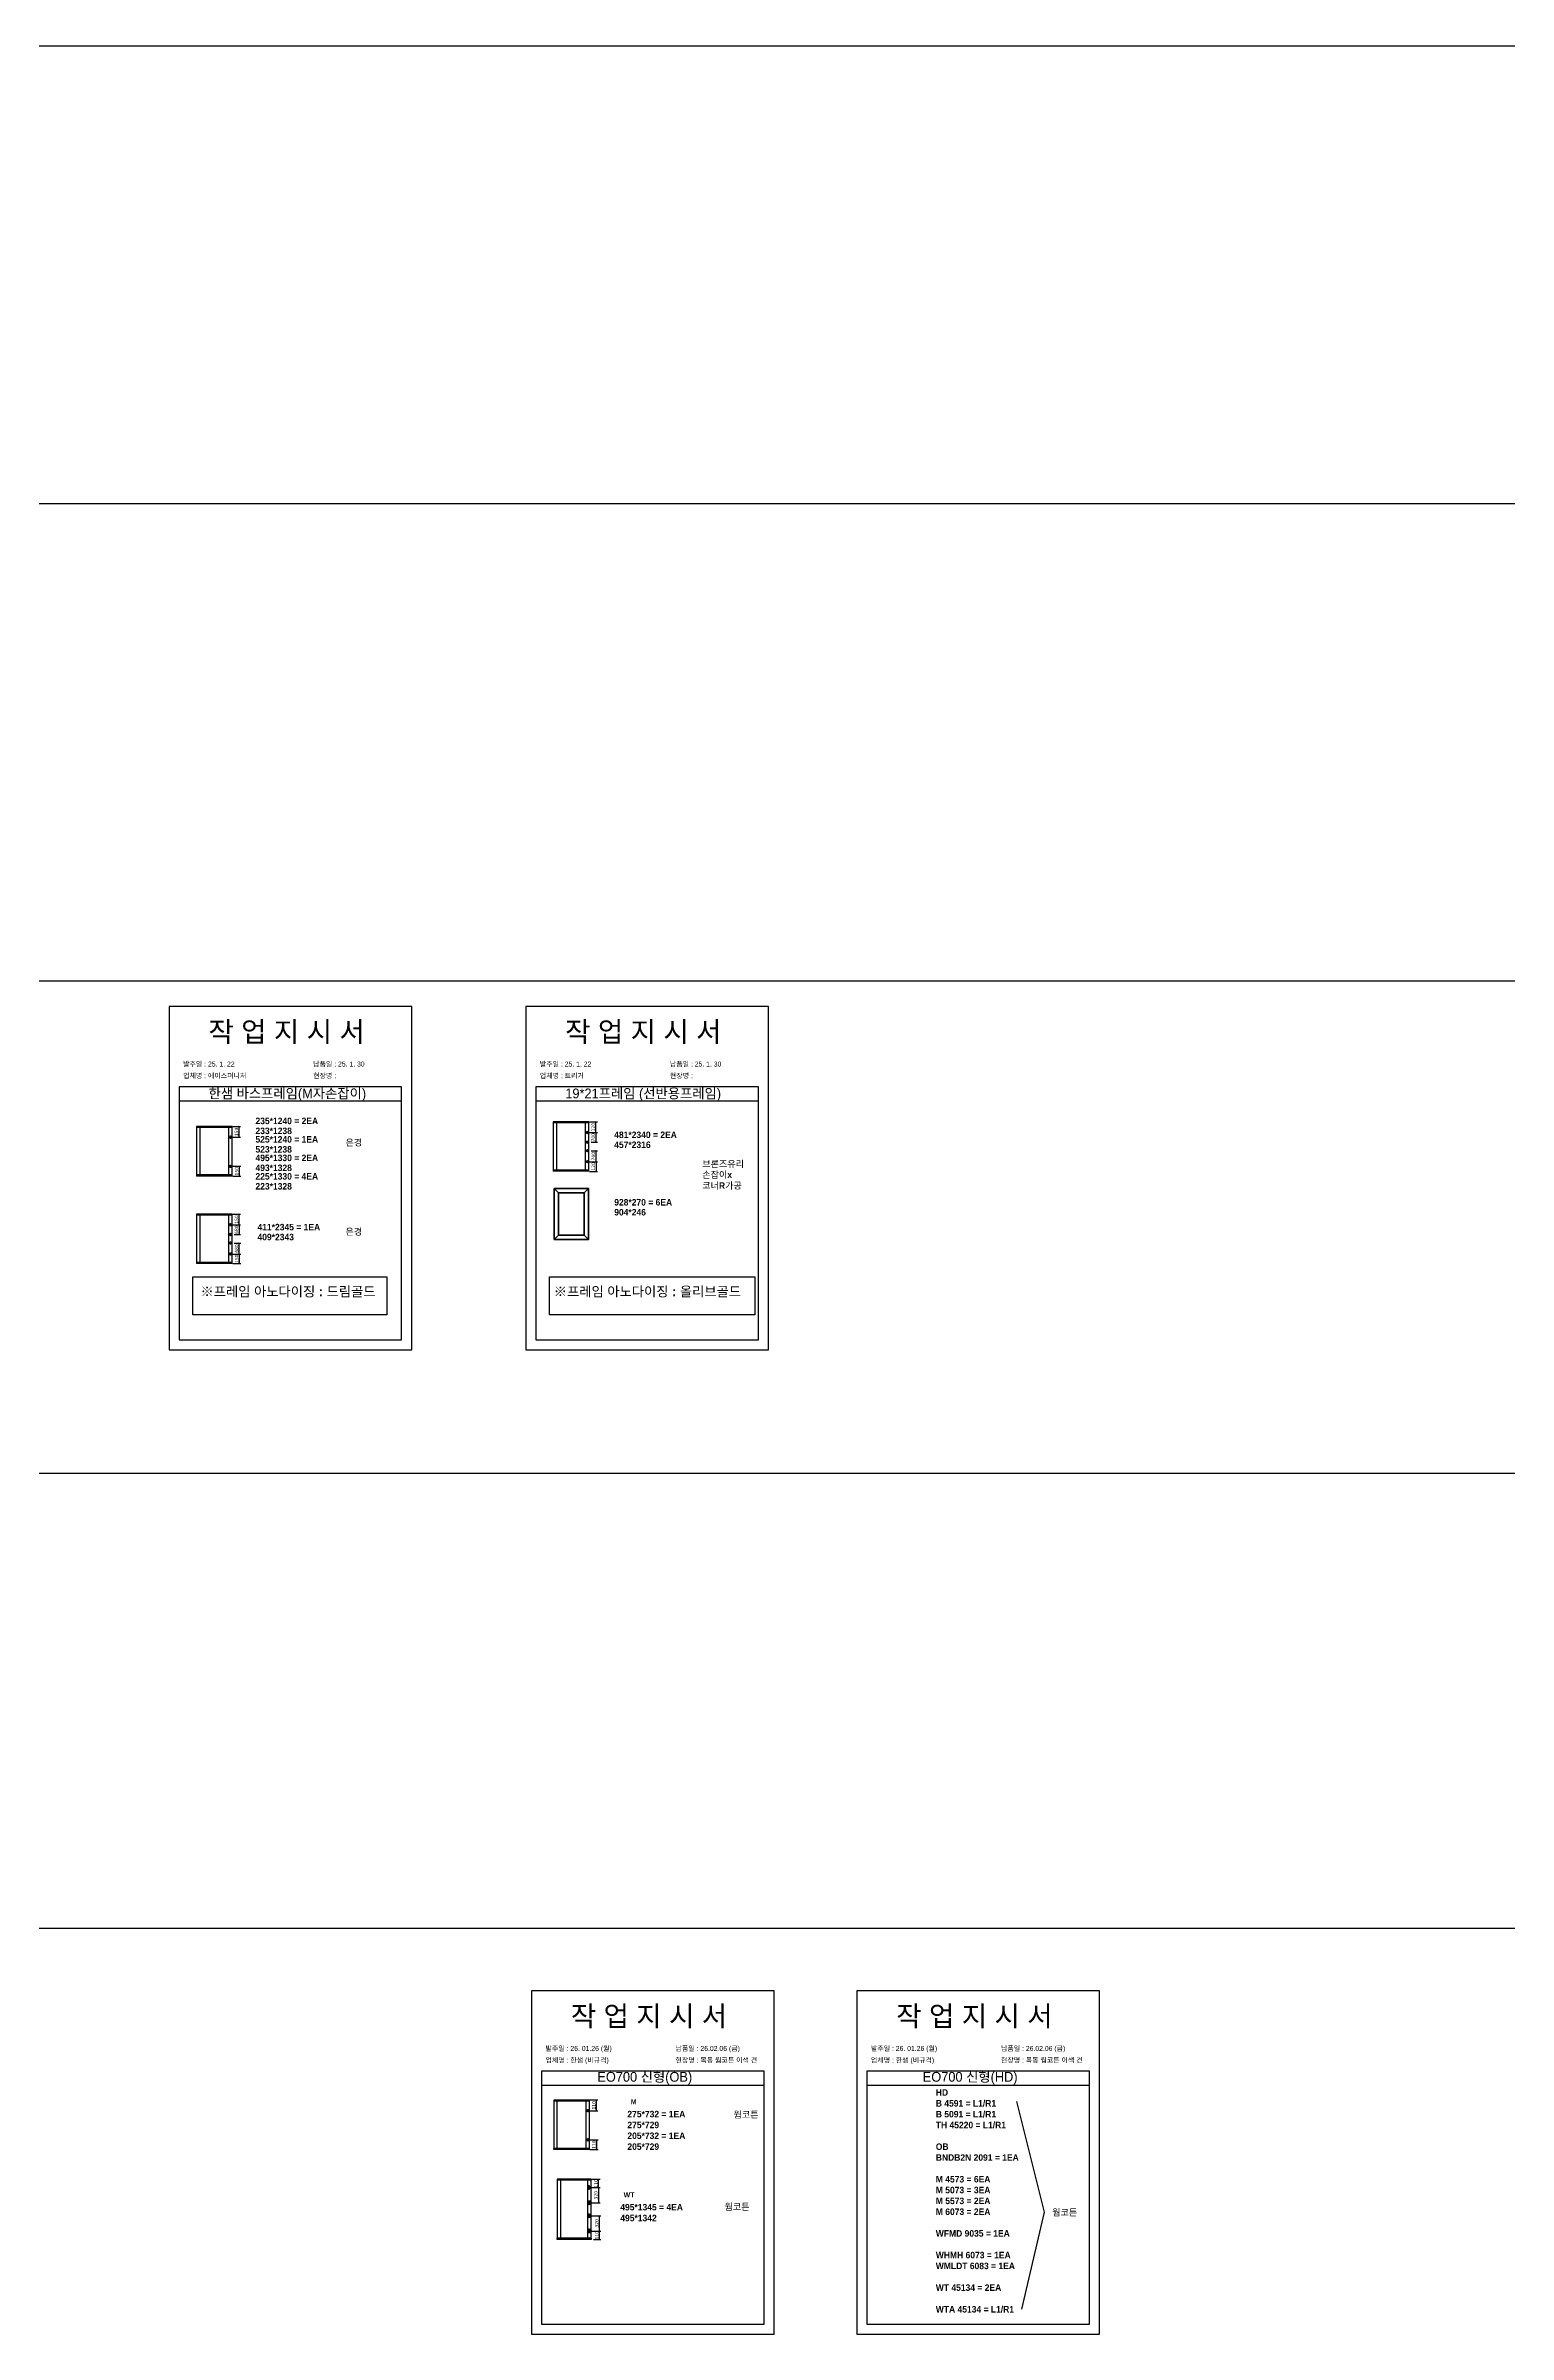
# Model space of a CAD drawing. Header units: millimetres. Extents: x -44117 to 256353, y -2095463 to 65325.
# Drawn here: x 116962 to 127083, y -660945 to -645107 of the extents above; entities that cross this region are included whole.
import ezdxf

# ---------------------------------------------------------------- set-up
doc = ezdxf.new("R2010")
doc.units = ezdxf.units.MM
doc.header["$LTSCALE"] = 10
doc.layers.add('Layer1', color=7, linetype='Continuous', lineweight=70)
doc.styles.add('MtX_Gulim', font='')
doc.styles.get('MtX_Gulim').set_extended_font_data('Gulim', bold=True)
doc.dimstyles.new('ISO-25', dxfattribs={"dimtxt": 2.5, "dimasz": 2.5, "dimexe": 1, "dimexo": 1, "dimtad": 1, "dimtxsty": 'Standard', "dimblk": 'ARCHTICK', "dimcen": 2.5, "dimadec": 0, "dimazin": 0, "dimtfac": 1, "dimtmove": 0, "dimatfit": 3, "dimfxl": 0, "dimarcsym": 0})

# ---------------------------------------------------------------- blocks, each defined once
blk = doc.blocks.new('_ArchTick')
at = {"color": 0, "linetype": 'ByBlock', "const_width": 0.15}
blk.add_lwpolyline([(-0.5, -0.5), (0.5, 0.5)], dxfattribs=at)
blk = doc.blocks.new('*D4607')
at = {"color": 0, "lineweight": -2}
for p, q in [((118256, -652587), (118310, -652587)), ((118256, -652660), (118310, -652660)), ((118300, -652660), (118300, -652587))]:
    blk.add_line(p, q, dxfattribs=at)
at = {"layer": 'Defpoints', "color": 0}
for p in [(118241, -652587), (118241, -652660), (118300, -652587)]:
    blk.add_point(p, dxfattribs=at)
at = {"color": 0, "lineweight": -2, "xscale": 10, "yscale": 10, "zscale": 10}
for p, rotation in [((118300, -652587), 90), ((118300, -652660), 270)]:
    blk.add_blockref('_ArchTick', p, dxfattribs=dict(at, rotation=rotation))
at = {"color": 0, "insert": (118281, -652624), "char_height": 25, "attachment_point": 5, "rotation": 90}
blk.add_mtext('150', dxfattribs=at)
blk = doc.blocks.new('*D4608')
at = {"color": 0, "lineweight": -2}
for p, q in [((118256, -652862), (118311, -652862)), ((118301, -652862), (118301, -652929)), ((118256, -652929), (118311, -652929))]:
    blk.add_line(p, q, dxfattribs=at)
at = {"layer": 'Defpoints', "color": 0}
for p in [(118241, -652862), (118241, -652929), (118301, -652929)]:
    blk.add_point(p, dxfattribs=at)
at = {"color": 0, "lineweight": -2, "xscale": 10, "yscale": 10, "zscale": 10}
for p, rotation in [((118301, -652862), 90), ((118301, -652929), 270)]:
    blk.add_blockref('_ArchTick', p, dxfattribs=dict(at, rotation=rotation))
at = {"color": 0, "insert": (118282, -652896), "char_height": 25, "attachment_point": 5, "rotation": 90}
blk.add_mtext('150', dxfattribs=at)
blk = doc.blocks.new('*D4609')
at = {"color": 0, "lineweight": -2}
for p, q in [((118256, -653193), (118310, -653193)), ((118256, -653267), (118310, -653267)), ((118300, -653267), (118300, -653193))]:
    blk.add_line(p, q, dxfattribs=at)
at = {"layer": 'Defpoints', "color": 0}
for p in [(118241, -653193), (118241, -653267), (118300, -653193)]:
    blk.add_point(p, dxfattribs=at)
at = {"color": 0, "lineweight": -2, "xscale": 10, "yscale": 10, "zscale": 10}
for p, rotation in [((118300, -653193), 90), ((118300, -653267), 270)]:
    blk.add_blockref('_ArchTick', p, dxfattribs=dict(at, rotation=rotation))
at = {"color": 0, "insert": (118281, -653230), "char_height": 25, "attachment_point": 5, "rotation": 90}
blk.add_mtext('150', dxfattribs=at)
blk = doc.blocks.new('*D4610')
at = {"color": 0, "lineweight": -2}
for p, q in [((118256, -653469), (118311, -653469)), ((118301, -653469), (118301, -653535)), ((118256, -653535), (118311, -653535))]:
    blk.add_line(p, q, dxfattribs=at)
at = {"layer": 'Defpoints', "color": 0}
for p in [(118241, -653469), (118241, -653535), (118301, -653535)]:
    blk.add_point(p, dxfattribs=at)
at = {"color": 0, "lineweight": -2, "xscale": 10, "yscale": 10, "zscale": 10}
for p, rotation in [((118301, -653469), 90), ((118301, -653535), 270)]:
    blk.add_blockref('_ArchTick', p, dxfattribs=dict(at, rotation=rotation))
at = {"color": 0, "insert": (118282, -653502), "char_height": 25, "attachment_point": 5, "rotation": 90}
blk.add_mtext('150', dxfattribs=at)
blk = doc.blocks.new('*D4611')
at = {"color": 0, "lineweight": -2}
for p, q in [((118266, -653393), (118311, -653393)), ((118266, -653469), (118311, -653469)), ((118301, -653469), (118301, -653393))]:
    blk.add_line(p, q, dxfattribs=at)
at = {"layer": 'Defpoints', "color": 0}
for p in [(118251, -653393), (118251, -653469), (118301, -653393)]:
    blk.add_point(p, dxfattribs=at)
at = {"color": 0, "lineweight": -2, "xscale": 10, "yscale": 10, "zscale": 10}
for p, rotation in [((118301, -653393), 90), ((118301, -653469), 270)]:
    blk.add_blockref('_ArchTick', p, dxfattribs=dict(at, rotation=rotation))
at = {"color": 0, "insert": (118282, -653431), "char_height": 25, "attachment_point": 5, "rotation": 90}
blk.add_mtext('680', dxfattribs=at)
blk = doc.blocks.new('*D4612')
at = {"color": 0, "lineweight": -2}
for p, q in [((118266, -653267), (118310, -653267)), ((118266, -653334), (118310, -653334)), ((118300, -653267), (118300, -653334))]:
    blk.add_line(p, q, dxfattribs=at)
at = {"layer": 'Defpoints', "color": 0}
for p in [(118251, -653267), (118251, -653334), (118300, -653334)]:
    blk.add_point(p, dxfattribs=at)
at = {"color": 0, "lineweight": -2, "xscale": 10, "yscale": 10, "zscale": 10}
for p, rotation in [((118300, -653267), 90), ((118300, -653334), 270)]:
    blk.add_blockref('_ArchTick', p, dxfattribs=dict(at, rotation=rotation))
at = {"color": 0, "insert": (118281, -653300), "char_height": 25, "attachment_point": 5, "rotation": 90}
blk.add_mtext('680', dxfattribs=at)
blk = doc.blocks.new('*D4613')
at = {"color": 0, "lineweight": -2}
for p, q in [((120724, -652554), (120779, -652554)), ((120724, -652628), (120779, -652628)), ((120769, -652628), (120769, -652554))]:
    blk.add_line(p, q, dxfattribs=at)
at = {"layer": 'Defpoints', "color": 0}
for p in [(120709, -652554), (120709, -652628), (120769, -652554)]:
    blk.add_point(p, dxfattribs=at)
at = {"color": 0, "lineweight": -2, "xscale": 10, "yscale": 10, "zscale": 10}
for p, rotation in [((120769, -652554), 90), ((120769, -652628), 270)]:
    blk.add_blockref('_ArchTick', p, dxfattribs=dict(at, rotation=rotation))
at = {"color": 0, "insert": (120750, -652591), "char_height": 25, "attachment_point": 5, "rotation": 90}
blk.add_mtext('120', dxfattribs=at)
blk = doc.blocks.new('*D4614')
at = {"color": 0, "lineweight": -2}
for p, q in [((120724, -652830), (120780, -652830)), ((120770, -652830), (120770, -652897)), ((120724, -652897), (120780, -652897))]:
    blk.add_line(p, q, dxfattribs=at)
at = {"layer": 'Defpoints', "color": 0}
for p in [(120709, -652830), (120709, -652897), (120770, -652897)]:
    blk.add_point(p, dxfattribs=at)
at = {"color": 0, "lineweight": -2, "xscale": 10, "yscale": 10, "zscale": 10}
for p, rotation in [((120770, -652830), 90), ((120770, -652897), 270)]:
    blk.add_blockref('_ArchTick', p, dxfattribs=dict(at, rotation=rotation))
at = {"color": 0, "insert": (120751, -652863), "char_height": 25, "attachment_point": 5, "rotation": 90}
blk.add_mtext('120', dxfattribs=at)
blk = doc.blocks.new('*D4615')
at = {"color": 0, "lineweight": -2}
for p, q in [((120735, -652754), (120780, -652754)), ((120735, -652830), (120780, -652830)), ((120770, -652830), (120770, -652754))]:
    blk.add_line(p, q, dxfattribs=at)
at = {"layer": 'Defpoints', "color": 0}
for p in [(120720, -652754), (120720, -652830), (120770, -652754)]:
    blk.add_point(p, dxfattribs=at)
at = {"color": 0, "lineweight": -2, "xscale": 10, "yscale": 10, "zscale": 10}
for p, rotation in [((120770, -652754), 90), ((120770, -652830), 270)]:
    blk.add_blockref('_ArchTick', p, dxfattribs=dict(at, rotation=rotation))
at = {"color": 0, "insert": (120751, -652792), "char_height": 25, "attachment_point": 5, "rotation": 90}
blk.add_mtext('700', dxfattribs=at)
blk = doc.blocks.new('*D4616')
at = {"color": 0, "lineweight": -2}
for p, q in [((120735, -652628), (120779, -652628)), ((120735, -652695), (120779, -652695)), ((120769, -652628), (120769, -652695))]:
    blk.add_line(p, q, dxfattribs=at)
at = {"layer": 'Defpoints', "color": 0}
for p in [(120720, -652628), (120720, -652695), (120769, -652695)]:
    blk.add_point(p, dxfattribs=at)
at = {"color": 0, "lineweight": -2, "xscale": 10, "yscale": 10, "zscale": 10}
for p, rotation in [((120769, -652628), 90), ((120769, -652695), 270)]:
    blk.add_blockref('_ArchTick', p, dxfattribs=dict(at, rotation=rotation))
at = {"color": 0, "insert": (120750, -652661), "char_height": 25, "attachment_point": 5, "rotation": 90}
blk.add_mtext('700', dxfattribs=at)
blk = doc.blocks.new('*D4637')
at = {"color": 0, "lineweight": -2}
for p, q in [((120728, -659324), (120783, -659324)), ((120773, -659398), (120773, -659324)), ((120728, -659398), (120783, -659398))]:
    blk.add_line(p, q, dxfattribs=at)
at = {"layer": 'Defpoints', "color": 0}
for p in [(120713, -659324), (120773, -659324), (120713, -659398)]:
    blk.add_point(p, dxfattribs=at)
at = {"color": 0, "lineweight": -2, "xscale": 10, "yscale": 10, "zscale": 10}
for p, rotation in [((120773, -659324), 90), ((120773, -659398), 270)]:
    blk.add_blockref('_ArchTick', p, dxfattribs=dict(at, rotation=rotation))
at = {"color": 0, "insert": (120754, -659361), "char_height": 25, "attachment_point": 5, "rotation": 90}
blk.add_mtext('110', dxfattribs=at)
blk = doc.blocks.new('*D4638')
at = {"color": 0, "lineweight": -2}
for p, q in [((120728, -659600), (120784, -659600)), ((120728, -659667), (120784, -659667)), ((120774, -659600), (120774, -659667))]:
    blk.add_line(p, q, dxfattribs=at)
at = {"layer": 'Defpoints', "color": 0}
for p in [(120713, -659600), (120713, -659667), (120774, -659667)]:
    blk.add_point(p, dxfattribs=at)
at = {"color": 0, "lineweight": -2, "xscale": 10, "yscale": 10, "zscale": 10}
for p, rotation in [((120774, -659600), 90), ((120774, -659667), 270)]:
    blk.add_blockref('_ArchTick', p, dxfattribs=dict(at, rotation=rotation))
at = {"color": 0, "insert": (120755, -659633), "char_height": 25, "attachment_point": 5, "rotation": 90}
blk.add_mtext('110', dxfattribs=at)
blk = doc.blocks.new('*D4639')
at = {"color": 0, "lineweight": -2}
for p, q in [((120740, -659872), (120798, -659872)), ((120740, -659930), (120798, -659930)), ((120788, -659930), (120788, -659872))]:
    blk.add_line(p, q, dxfattribs=at)
at = {"layer": 'Defpoints', "color": 0}
for p in [(120725, -659872), (120725, -659930), (120788, -659872)]:
    blk.add_point(p, dxfattribs=at)
at = {"color": 0, "lineweight": -2, "xscale": 10, "yscale": 10, "zscale": 10}
for p, rotation in [((120788, -659872), 90), ((120788, -659930), 270)]:
    blk.add_blockref('_ArchTick', p, dxfattribs=dict(at, rotation=rotation))
at = {"color": 0, "insert": (120769, -659901), "char_height": 25, "attachment_point": 5, "rotation": 90}
blk.add_mtext('110', dxfattribs=at)
blk = doc.blocks.new('*D4640')
at = {"color": 0, "lineweight": -2}
for p, q in [((120740, -660231), (120803, -660231)), ((120752, -660289), (120803, -660289)), ((120793, -660289), (120793, -660231))]:
    blk.add_line(p, q, dxfattribs=at)
at = {"layer": 'Defpoints', "color": 0}
for p in [(120725, -660231), (120737, -660289), (120793, -660231)]:
    blk.add_point(p, dxfattribs=at)
at = {"color": 0, "lineweight": -2, "xscale": 10, "yscale": 10, "zscale": 10}
for p, rotation in [((120793, -660231), 90), ((120793, -660289), 270)]:
    blk.add_blockref('_ArchTick', p, dxfattribs=dict(at, rotation=rotation))
at = {"color": 0, "insert": (120774, -660260), "char_height": 25, "attachment_point": 5, "rotation": 90}
blk.add_mtext('110', dxfattribs=at)
blk = doc.blocks.new('*D4641')
at = {"color": 0, "lineweight": -2}
for p, q in [((120740, -660125), (120803, -660125)), ((120793, -660231), (120793, -660125)), ((120740, -660231), (120803, -660231))]:
    blk.add_line(p, q, dxfattribs=at)
at = {"layer": 'Defpoints', "color": 0}
for p in [(120725, -660125), (120793, -660125), (120725, -660231)]:
    blk.add_point(p, dxfattribs=at)
at = {"color": 0, "lineweight": -2, "xscale": 10, "yscale": 10, "zscale": 10}
for p, rotation in [((120793, -660125), 90), ((120793, -660231), 270)]:
    blk.add_blockref('_ArchTick', p, dxfattribs=dict(at, rotation=rotation))
at = {"color": 0, "insert": (120774, -660178), "char_height": 25, "attachment_point": 5, "rotation": 90}
blk.add_mtext('320', dxfattribs=at)
blk = doc.blocks.new('*D4642')
at = {"color": 0, "lineweight": -2}
for p, q in [((120740, -659930), (120798, -659930)), ((120788, -659930), (120788, -660035)), ((120740, -660035), (120798, -660035))]:
    blk.add_line(p, q, dxfattribs=at)
at = {"layer": 'Defpoints', "color": 0}
for p in [(120725, -659930), (120725, -660035), (120788, -660035)]:
    blk.add_point(p, dxfattribs=at)
at = {"color": 0, "lineweight": -2, "xscale": 10, "yscale": 10, "zscale": 10}
for p, rotation in [((120788, -659930), 90), ((120788, -660035), 270)]:
    blk.add_blockref('_ArchTick', p, dxfattribs=dict(at, rotation=rotation))
at = {"color": 0, "insert": (120769, -659983), "char_height": 25, "attachment_point": 5, "rotation": 90}
blk.add_mtext('320', dxfattribs=at)

msp = doc.modelspace()

# ---------------------------------------------------------------- linework, layer by layer
at = {"color": 1}
for p, q in [((104015.69829, -645106.54745), (196284.84516, -645106.54745)), ((104015.69829, -645106.54745), (196284.84516, -645106.54745)), ((104015.69829, -648274.77503), (196284.84516, -648274.77503)), ((104015.69829, -648274.77503), (196284.84516, -648274.77503)), ((104015.69829, -651579.06976), (196284.84516, -651579.06976)), ((104015.69829, -651579.06976), (196284.84516, -651579.06976)), ((104015.69829, -654985.81959), (196284.84516, -654985.81959)), ((104015.69829, -654985.81959), (196284.84516, -654985.81959)), ((104015.69829, -658135.15724), (196284.84516, -658135.15724)), ((104015.69829, -658135.15724), (196284.84516, -658135.15724))]:
    msp.add_line(p, q, dxfattribs=at)
for p, q in [((119424.61147, -652311.22621), (117884.61147, -652311.22621)), ((121893.39901, -652311.22621), (120353.39901, -652311.22621)), ((119424.61147, -652411.22621), (117884.61147, -652411.22621)), ((121893.39901, -652411.22621), (120353.39901, -652411.22621)), ((118004.74396, -652587.11735), (118004.74396, -652929.00424)), ((118251.2446, -652587.56008), (118004.74396, -652587.56008)), ((118251.2446, -652594.25024), (118004.74396, -652594.25024)), ((118250.99864, -652586.87139), (118004.98992, -652586.87139)), ((118026.63456, -652593.75832), (118026.63456, -652921.87135)), ((118229.10804, -652921.87135), (118229.10804, -652594.25024)), ((118250.01479, -652594.25024), (118250.01479, -652586.87139)), ((118251.2446, -652929.00424), (118251.2446, -652587.11735)), ((120473.5315, -652554.48777), (120473.5315, -652896.37465)), ((120720.03214, -652554.9305), (120473.5315, -652554.9305)), ((120720.03214, -652561.62066), (120473.5315, -652561.62066)), ((120719.78618, -652554.24181), (120473.77746, -652554.24181)), ((120495.4221, -652561.12874), (120495.4221, -652889.24177)), ((120697.89558, -652889.24177), (120697.89558, -652561.62066)), ((120718.80233, -652561.62066), (120718.80233, -652554.24181)), ((120720.03214, -652896.37465), (120720.03214, -652554.48777)), ((118251.2446, -652921.87135), (118004.74396, -652921.87135)), ((118251.2446, -652928.56151), (118004.74396, -652928.56151)), ((118250.99864, -652929.25021), (118004.98992, -652929.25021)), ((118005.97377, -652929.25021), (118005.97377, -652921.87135)), ((118250.01479, -652921.87135), (118250.01479, -652929.25021)), ((120720.03214, -652889.24177), (120473.5315, -652889.24177)), ((120720.03214, -652895.93193), (120473.5315, -652895.93193)), ((120719.78618, -652896.62062), (120473.77746, -652896.62062)), ((120474.76131, -652896.62062), (120474.76131, -652889.24177)), ((120718.80233, -652889.24177), (120718.80233, -652896.62062)), ((118004.74396, -653193.25336), (118004.74396, -653535.14025)), ((118251.2446, -653193.69609), (118004.74396, -653193.69609)), ((118251.2446, -653200.38625), (118004.74396, -653200.38625)), ((118250.99864, -653193.0074), (118004.98992, -653193.0074)), ((118026.63456, -653199.89433), (118026.63456, -653528.00736)), ((118229.10804, -653528.00736), (118229.10804, -653200.38625)), ((118250.01479, -653200.38625), (118250.01479, -653193.0074)), ((118251.2446, -653535.14025), (118251.2446, -653193.25336)), ((118251.2446, -653528.00736), (118004.74396, -653528.00736)), ((118251.2446, -653534.69752), (118004.74396, -653534.69752)), ((118250.99864, -653535.38622), (118004.98992, -653535.38622)), ((118005.97377, -653535.38622), (118005.97377, -653528.00736)), ((118250.01479, -653528.00736), (118250.01479, -653535.38622)), ((121932.6542, -659124.38924), (120392.6542, -659124.38924)), ((124184.72958, -659124.38924), (122644.72958, -659124.38924)), ((121932.6542, -659224.38924), (120392.6542, -659224.38924)), ((120477.41743, -659324.64711), (120477.41743, -659666.534)), ((120723.91807, -659325.08984), (120477.41743, -659325.08984)), ((120723.91807, -659331.78), (120477.41743, -659331.78)), ((120723.67211, -659324.40115), (120477.66339, -659324.40115)), ((120499.30803, -659331.28808), (120499.30803, -659659.40111)), ((120701.78151, -659659.40111), (120701.78151, -659331.78)), ((120722.68826, -659331.78), (120722.68826, -659324.40115)), ((120723.91807, -659666.534), (120723.91807, -659324.64711)), ((124184.72958, -659224.38924), (122644.72958, -659224.38924)), ((123680.44464, -659333.37843), (123871.58091, -660100.61903)), ((120723.91807, -659659.40111), (120477.41743, -659659.40111)), ((120723.91807, -659666.09127), (120477.41743, -659666.09127)), ((120723.67211, -659666.77997), (120477.66339, -659666.77997)), ((120478.64724, -659666.77997), (120478.64724, -659659.40111)), ((120722.68826, -659659.40111), (120722.68826, -659666.77997)), ((120499.95709, -659871.71095), (120499.95709, -660288.91882)), ((120736.95065, -659872.19027), (120499.95709, -659872.19027)), ((120736.95065, -659879.43322), (120499.95709, -659879.43322)), ((120736.68437, -659871.44467), (120500.22337, -659871.44467)), ((120501.28851, -659871.44467), (120501.28851, -659879.43322)), ((120523.65644, -659878.90065), (120523.65644, -660281.19656)), ((120710.70953, -659930.02735), (120739.75871, -659930.02735)), ((120712.98501, -660281.19656), (120712.98501, -659879.43322)), ((120722.57127, -659918.04453), (120718.31071, -659918.04453)), ((120722.57127, -659942.01017), (120718.31071, -659942.01017)), ((120720.44099, -659915.91425), (120720.44099, -659920.17481)), ((120720.44099, -659939.87989), (120720.44099, -659944.14045)), ((120725.23412, -659944.55194), (120725.23412, -659915.50276)), ((120735.61923, -659879.43322), (120735.61923, -659871.44467)), ((120736.95065, -660288.91882), (120736.95065, -659871.71095)), ((120710.70953, -660035.2099), (120739.75871, -660035.2099)), ((120710.70953, -660125.41989), (120739.75871, -660125.41989)), ((120722.57127, -660023.22707), (120718.31071, -660023.22707)), ((120722.57127, -660047.19271), (120718.31071, -660047.19271)), ((120722.57127, -660113.43706), (120718.31071, -660113.43706)), ((120722.57127, -660137.4027), (120718.31071, -660137.4027)), ((120720.44099, -660021.09679), (120720.44099, -660025.35735)), ((120720.44099, -660045.06243), (120720.44099, -660049.32299)), ((120720.44099, -660111.30678), (120720.44099, -660115.56734)), ((120720.44099, -660135.27242), (120720.44099, -660139.53298)), ((120725.23412, -660020.6853), (120725.23412, -660049.73448)), ((120725.23412, -660110.8953), (120725.23412, -660139.94448)), ((123871.58091, -660100.61903), (123714.75115, -660771.06626)), ((120736.95065, -660281.19656), (120499.95709, -660281.19656)), ((120736.95065, -660288.43951), (120499.95709, -660288.43951)), ((120736.68437, -660289.18511), (120500.22337, -660289.18511)), ((120501.28851, -660289.18511), (120501.28851, -660281.19656)), ((120710.70953, -660230.60242), (120739.75871, -660230.60242)), ((120722.57127, -660218.61959), (120718.31071, -660218.61959)), ((120722.57127, -660242.58523), (120718.31071, -660242.58523)), ((120720.44099, -660216.48931), (120720.44099, -660220.74987)), ((120720.44099, -660240.45495), (120720.44099, -660244.71551)), ((120725.23412, -660216.07783), (120725.23412, -660245.12701)), ((120735.61923, -660281.19656), (120735.61923, -660289.18511))]:
    msp.add_line(p, q)
for points in [[(117814.61147, -654132.05648), (119494.61147, -654132.05648), (119494.61147, -651756.05648), (117814.61147, -651756.05648)], [(120283.39901, -654132.05648), (121963.39901, -654132.05648), (121963.39901, -651756.05648), (120283.39901, -651756.05648)], [(117978.98972, -653626.42266), (119322.88617, -653626.42266), (119322.88617, -653889.11846), (117978.98972, -653889.11846)], [(120447.77726, -653626.42266), (121869.48178, -653626.42266), (121869.48178, -653889.11846), (120447.77726, -653889.11846)], [(120322.6542, -660945.21951), (122002.6542, -660945.21951), (122002.6542, -658569.21951), (120322.6542, -658569.21951)], [(122574.72958, -660945.21951), (124254.72958, -660945.21951), (124254.72958, -658569.21951), (122574.72958, -658569.21951)]]:
    msp.add_lwpolyline(points, close=True)
for points in [[(117884.61147, -652311.22621), (117884.61147, -654062.05648), (119424.61147, -654062.05648), (119424.61147, -652311.22621)], [(120353.39901, -652311.22621), (120353.39901, -654062.05648), (121893.39901, -654062.05648), (121893.39901, -652311.22621)], [(120392.6542, -659124.38924), (120392.6542, -660875.21951), (121932.6542, -660875.21951), (121932.6542, -659124.38924)], [(122644.72958, -659124.38924), (122644.72958, -660875.21951), (124184.72958, -660875.21951), (124184.72958, -659124.38924)]]:
    msp.add_lwpolyline(points)
for centre, radius in [((120725.23412, -659930.02735), 9.31997), ((120720.44099, -659918.04453), 0.85211), ((120720.44099, -659942.01017), 0.85211), ((120725.23412, -660035.2099), 9.31997), ((120725.23412, -660125.41989), 9.31997), ((120720.44099, -660023.22707), 0.85211), ((120720.44099, -660047.19271), 0.85211), ((120720.44099, -660113.43706), 0.85211), ((120720.44099, -660137.4027), 0.85211), ((120725.23412, -660230.60242), 9.31997), ((120720.44099, -660218.61959), 0.85211), ((120720.44099, -660242.58523), 0.85211)]:
    msp.add_circle(centre, radius)
for centre, radius, start, end in [((118250.99864, -652587.11735), 0.24596, 0, 90), ((120719.78618, -652554.48777), 0.24596, 0, 90), ((118004.98992, -652929.00425), 0.24596, 180, 270), ((118250.99864, -652929.00425), 0.24596, 270, 0), ((120473.77746, -652896.37466), 0.24596, 180, 270), ((120719.78618, -652896.37466), 0.24596, 270, 0), ((118250.99864, -653193.25336), 0.24596, 0, 90), ((118004.98992, -653535.14025), 0.24596, 180, 270), ((118250.99864, -653535.14025), 0.24596, 270, 0), ((120723.67211, -659324.64711), 0.24596, 0, 90), ((120477.66339, -659666.534), 0.24596, 180, 270), ((120723.67211, -659666.534), 0.24596, 270, 0), ((120500.22337, -659871.71095), 0.26628, 90, 180), ((120736.68437, -659871.71095), 0.26628, 0, 90), ((120500.22337, -660288.91883), 0.26628, 180, 270), ((120736.68437, -660288.91883), 0.26628, 270, 0)]:
    msp.add_arc(centre, radius, start, end)
at = {"layer": 'Layer1'}
for p, q in [((118240.60662, -652651.42267), (118240.60662, -652669.55307)), ((120709.39416, -652618.79308), (120709.39416, -652636.92349)), ((120709.39416, -652704.20292), (120709.39416, -652686.07252)), ((118240.60662, -652871.43103), (118240.60662, -652853.30063)), ((120709.39416, -652762.85244), (120709.39416, -652744.72204)), ((120709.39416, -652838.80145), (120709.39416, -652820.67104)), ((120510.66071, -653045.70736), (120481.01037, -653016.05702)), ((120688.56276, -653045.70736), (120718.2131, -653016.05702)), ((118240.60662, -653257.55868), (118240.60662, -653275.68908)), ((118240.60662, -653342.96852), (118240.60662, -653324.83812)), ((120481.01037, -653368.09391), (120510.66071, -653338.44357)), ((120718.2131, -653368.09391), (120688.56276, -653338.44357)), ((120688.56276, -653338.44357), (120718.2131, -653368.09391)), ((118240.60662, -653401.61803), (118240.60662, -653383.48763)), ((118240.60662, -653477.56704), (118240.60662, -653459.43664)), ((120713.28009, -659388.95243), (120713.28009, -659407.08283)), ((120713.28009, -659608.96079), (120713.28009, -659590.83039))]:
    msp.add_line(p, q, dxfattribs=at)
for points in [[(118249.67182, -652660.48787), (118231.54142, -652660.48787)], [(120718.45936, -652627.85829), (120700.32896, -652627.85829)], [(120718.45936, -652695.13772), (120700.32896, -652695.13772)], [(118249.67182, -652862.36583), (118231.54142, -652862.36583)], [(120718.45936, -652753.78724), (120700.32896, -652753.78724)], [(120718.45936, -652829.73624), (120700.32896, -652829.73624)], [(120481.01037, -653368.09391), (120718.2131, -653368.09391), (120718.2131, -653016.05702), (120481.01037, -653016.05702)], [(120510.66071, -653338.44357), (120688.56276, -653338.44357), (120688.56276, -653045.70736), (120510.66071, -653045.70736)], [(118249.67182, -653266.62388), (118231.54142, -653266.62388)], [(118249.67182, -653333.90332), (118231.54142, -653333.90332)], [(118249.67182, -653392.55283), (118231.54142, -653392.55283)], [(118249.67182, -653468.50184), (118231.54142, -653468.50184)], [(120722.34529, -659398.01763), (120704.21489, -659398.01763)], [(120722.34529, -659599.89559), (120704.21489, -659599.89559)]]:
    msp.add_lwpolyline(points, close=True, dxfattribs=at)
for centre in [(118240.60662, -652660.48787), (120709.39416, -652627.85829), (120709.39416, -652695.13772), (118240.60662, -652862.36583), (120709.39416, -652753.78724), (120709.39416, -652829.73624), (118240.60662, -653266.62388), (118240.60662, -653333.90332), (118240.60662, -653392.55283), (118240.60662, -653468.50184), (120713.28009, -659398.01763), (120713.28009, -659599.89559)]:
    msp.add_circle(centre, 6.04347, dxfattribs=at)

# ---------------------------------------------------------------- texts
at = {"linetype": 'Continuous', "style": 'MtX_Gulim'}
for s, height, p in [('M', 35.04934, (121010.10571, -659353.42506)), ('WT', 35.049344, (120960.96535, -659997.65063))]:
    msp.add_text(s, height=height, dxfattribs=at).set_placement(p)
at = {"attachment_point": 1}
for s, width, gutter_width, heights, insert, char_height in [('{\\fGulim|b0|i0|c129|p50;작 업 지 시 서}', 3307.3198183, 12.5, [-155.84554], (118087.41807, -651860.219), 140), ('{\\fGulim|b0|i0|c129|p50;작 업 지 시 서}', 3307.3198183, 12.5, [-155.84554], (120556.20561, -651860.219), 140), ('{\\fGulim|b0|i0|c129|p50;업체명 : 에이스퍼니처}', 3307.3198183, 12.5, [36.11279], (117912.20872, -652217.59559), 34.3), ('\\pt11;{\\fGulim|b0|i0|c129|p50;발주일 : 25. 1. 22}', 3307.3198183, 12.5, [34.50412], (117912.20872, -652136.93942), 34.3), ('{\\fGulim|b0|i0|c129|p50;현장명 : }', 3307.3198183, 12.5, [-38.2735], (118812.1867, -652217.59559), 34.3), ('{\\fGulim|b0|i0|c129|p50;납품일 : 25. 1. 30}', 3307.3198183, 12.5, [35.09023], (118812.1867, -652136.93942), 34.3), ('{\\fGulim|b0|i0|c129|p50;업체명 : 트리거}', 3307.3198183, 12.5, [36.11279], (120380.99625, -652217.59559), 34.3), ('\\pt11;{\\fGulim|b0|i0|c129|p50;발주일 : 25. 1. 22}', 3307.3198183, 12.5, [34.50412], (120380.99625, -652136.93942), 34.3), ('{\\fGulim|b0|i0|c129|p50;현장명 : }', 3307.3198183, 12.5, [-38.2735], (121280.97424, -652217.59559), 34.3), ('{\\fGulim|b0|i0|c129|p50;납품일 : 25. 1. 30}', 3307.3198183, 12.5, [35.09023], (121280.97424, -652136.93942), 34.3), ('{\\fGulim|b0|i0|c129|p50;한샘 바스프레임(M자손잡이)}', 1597.0710432, 6.03612, [-85.06834], (118088.28502, -652323.65444), 67.6045736), ('{\\fGulim|b0|i0|c129|p50;19*21프레임 (선반용프레임)}', 1597.0710432, 6.03612, [-85.06834], (120557.07256, -652323.65444), 67.6045736), ('{\\f굴림|b1|i0|c129|p50;235*1240 = 2EA }', 13607.1496112, 175, [-46.36905], (118412.8079, -652525.20815), 45), ('{\\f굴림|b1|i0|c129|p50;525*1240 = 1EA }', 13607.1496112, 175, [-46.36905], (118412.8079, -652653.09953), 45), ('{\\f굴림|b1|i0|c129|p50;\\C1;233*1238}', 13607.1496112, 175, [-46.25], (118412.8079, -652594.01801), 45), ('{\\f굴림|b1|i0|c129|p50;은경}', 13607.1496112, 175, [-50.11905], (119035.70007, -652675.07113), 45), ('{\\f굴림|b1|i0|c129|p50;481*2340 = 2EA }', 13607.1496112, 175, [-46.36905], (120895.66071, -652621.41243), 45), ('{\\f굴림|b1|i0|c129|p50;\\C1;457*2316}', 13607.1496112, 175, [-46.25], (120895.66071, -652690.22229), 45), ('{\\f굴림|b1|i0|c129|p50;495*1330 = 2EA }', 13607.1496112, 175, [-46.36905], (118412.8079, -652780.99091), 45), ('{\\f굴림|b1|i0|c129|p50;\\C1;493*1328}', 13607.1496112, 175, [-46.25], (118412.8079, -652849.80077), 45), ('{\\f굴림|b1|i0|c129|p50;\\C1;523*1238}', 13607.1496112, 175, [-46.25], (118412.8079, -652721.90939), 45), ('{\\f굴림|b1|i0|c129|p50;브론즈유리\\P손잡이x\\P코너R가공}', 13607.1496112, 175, [-204.16667], (121504.48761, -652822.6647), 45), ('{\\f굴림|b1|i0|c129|p50;225*1330 = 4EA }', 13607.1496112, 175, [46.36905], (118412.8079, -652908.88229), 45), ('{\\f굴림|b1|i0|c129|p50;\\C1;223*1328}', 13607.1496112, 175, [-46.25], (118412.8079, -652977.69215), 45), ('{\\f굴림|b1|i0|c129|p50;928*270 = 6EA }', 13607.1496112, 175, [-46.30952], (120895.66071, -653088.31318), 45), ('{\\f굴림|b1|i0|c129|p50;\\C1;904*246}', 13607.1496112, 175, [-46.19048], (120895.66071, -653157.12304), 45), ('{\\f굴림|b1|i0|c129|p50;411*2345 = 1EA }', 13607.1496112, 175, [-46.36905], (118426.87317, -653260.17802), 45), ('{\\f굴림|b1|i0|c129|p50;\\C1;409*2343}', 13607.1496112, 175, [-46.19048], (118426.87317, -653328.98788), 45), ('{\\f굴림|b1|i0|c129|p50;은경}', 13607.1496112, 175, [-50.11905], (119035.70007, -653292.06063), 45), ('{\\f굴림|b1|i0|c129|p50;※프레임 아노다이징 : 드림골드}', 20410.7244168, 262.5, [-75.26786], (118032.12391, -653694.51473), 67.5), ('{\\f굴림|b1|i0|c129|p50;※프레임 아노다이징 : 올리브골드}', 20410.7244168, 262.5, [-75.26786], (120477.14784, -653694.51473), 67.5), ('{\\fGulim|b0|i0|c129|p50;작 업 지 시 서}', 3307.3198183, 12.5, [-155.84554], (120595.4608, -658673.38202), 140), ('{\\fGulim|b0|i0|c129|p50;작 업 지 시 서}', 3307.3198183, 12.5, [-155.84554], (122847.53618, -658673.38202), 140), ('{\\fGulim|b0|i0|c129|p50;업체명 : 한샘 (비규격)}', 3307.3198183, 12.5, [36.11279], (120420.25145, -659030.75862), 34.3), ('\\pt11;{\\fGulim|b0|i0|c129|p50;발주일 : 26. 01.26 (월)}', 3307.3198183, 12.5, [34.50412], (120420.25145, -658950.10245), 34.3), ('{\\fGulim|b0|i0|c129|p50;현장명 : 목동 웜코튼 이색 건}', 3307.3198183, 12.5, [-38.2735], (121320.22943, -659030.75862), 34.3), ('{\\fGulim|b0|i0|c129|p50;납품일 : 26.02.06 (금)}', 3307.3198183, 12.5, [35.09023], (121320.22943, -658950.10245), 34.3), ('{\\fGulim|b0|i0|c129|p50;업체명 : 한샘 (비규격)}', 3307.3198183, 12.5, [36.11279], (122672.32682, -659030.75862), 34.3), ('\\pt11;{\\fGulim|b0|i0|c129|p50;발주일 : 26. 01.26 (월)}', 3307.3198183, 12.5, [34.50412], (122672.32682, -658950.10245), 34.3), ('{\\fGulim|b0|i0|c129|p50;현장명 : 목동 웜코튼 이색 건}', 3307.3198183, 12.5, [-38.2735], (123572.30481, -659030.75862), 34.3), ('{\\fGulim|b0|i0|c129|p50;납품일 : 26.02.06 (금)}', 3307.3198183, 12.5, [35.09023], (123572.30481, -658950.10245), 34.3), ('{\\fGulim|b0|i0|c129|p50;EO700 신형(OB)}', 1597.0710432, 6.03612, [-85.06834], (120778.99526, -659129.91794), 67.6045736), ('{\\fGulim|b0|i0|c129|p50;EO700 신형(HD)}', 1597.0710432, 6.03612, [-85.06834], (123031.07064, -659129.91794), 67.6045736), ('{\\f굴림|b1|i0|c129|p50;HD\\PB 4591 = L1/R1\\PB 5091 = L1/R1\\PTH 45220 = L1/R1\\P\\POB\\PBNDB2N 2091 = 1EA\\P\\PM 4573 = 6EA\\PM 5073 = 3EA\\PM 5573 = 2EA\\PM 6073 = 2EA\\P\\PWFMD 9035 = 1EA\\P\\PWHMH 6073 = 1EA\\PWMLDT 6083 = 1EA\\P\\PWT 45134 = 2EA\\P\\PWTA 45134 = L1/R1}', 13607.1496112, 175, [2042.79975], (123121.33161, -659249.63374), 45), ('{\\f굴림|b1|i0|c129|p50;275*732 = 1EA^J\\C1;275*729\\P\\C256;205*732 = 1EA\\P\\C1;205*729}', 13607.1496112, 175, [602.46723], (120986.87855, -659399.1121), 45), ('{\\f굴림|b1|i0|c129|p50;웜코튼}', 13607.1496112, 175, [-48.57143], (121721.06206, -659402.84573), 45), ('{\\f굴림|b1|i0|c129|p50;495*1345 = 4EA\\P\\C1;495*1342}', 13607.1496112, 175, [-121.36905], (120937.73819, -660043.33766), 45), ('{\\f굴림|b1|i0|c129|p50;웜코튼}', 13607.1496112, 175, [-48.57143], (121659.02704, -660040.22696), 45), ('{\\f굴림|b1|i0|c129|p50;웜코튼}', 13607.1496112, 175, [-48.57143], (123926.47132, -660079.49281), 45)]:
    msp.add_mtext_dynamic_manual_height_columns(s, width=width, gutter_width=gutter_width, heights=heights, dxfattribs=dict(at, insert=insert, char_height=char_height))

# ---------------------------------------------------------------- dimensions: what is measured, and where the dimension line sits
for base, p1, p2, text, picture, middle in [((120769.00793, -652554.24181), (120709.39416, -652627.85829), (120709.39416, -652554.24181), '120', '*D4613', (120750.25793, -652591.05005)), ((118300.22039, -652586.87139), (118240.60662, -652660.48787), (118240.60662, -652586.87139), '150', '*D4607', (118281.47039, -652623.67963)), ((118301.17387, -652929.25021), (118240.60662, -652862.36583), (118240.60662, -652929.25021), '150', '*D4608', (118282.42387, -652895.80802)), ((120769.9614, -652896.62062), (120709.39416, -652829.73624), (120709.39416, -652896.62062), '120', '*D4614', (120751.2114, -652863.17843)), ((118300.22039, -653193.0074), (118240.60662, -653266.62388), (118240.60662, -653193.0074), '150', '*D4609', (118281.47039, -653229.81564)), ((118301.17387, -653535.38622), (118240.60662, -653468.50184), (118240.60662, -653535.38622), '150', '*D4610', (118282.42387, -653501.94403)), ((120772.89386, -659324.40115), (120713.28009, -659398.01763), (120713.28009, -659324.40115), '110', '*D4637', (120754.14386, -659361.20939)), ((120773.84734, -659666.77997), (120713.28009, -659599.89559), (120713.28009, -659666.77997), '110', '*D4638', (120755.09734, -659633.33778)), ((120788.15926, -660035.2099), (120725.23412, -659930.02735), (120725.23412, -660035.2099), '320', '*D4642', (120769.40926, -659982.61863)), ((120792.73072, -660125.41989), (120725.23412, -660230.60242), (120725.23412, -660125.41989), '320', '*D4641', (120773.98072, -660178.01116)), ((120792.73072, -660230.60242), (120736.87266, -660289.10712), (120725.23412, -660230.60242), '110', '*D4640', (120773.98072, -660259.85477))]:
    dim = msp.add_linear_dim(base=base, p1=p1, p2=p2, angle=90, text=text, dimstyle='ISO-25', override={"dimscale": 10, "dimasz": 1, "dimexo": 1.5, "dimtxsty": 'Standard'})
    dim.commit()
    dim.dimension.update_dxf_attribs({"geometry": picture, "text_midpoint": middle})
for base, p1, p2, text, picture, middle in [((120769.00793, -652695.13772), (120720.03214, -652627.85829), (120720.03214, -652695.13772), '700', '*D4616', (120769.00793, -652661.498)), ((120769.9614, -652753.78724), (120720.03214, -652829.73624), (120720.03214, -652753.78724), '700', '*D4615', (120769.9614, -652791.76174)), ((118300.22039, -653333.90332), (118251.2446, -653266.62388), (118251.2446, -653333.90332), '680', '*D4612', (118300.22039, -653300.2636)), ((118301.17387, -653392.55283), (118251.2446, -653468.50184), (118251.2446, -653392.55283), '680', '*D4611', (118301.17387, -653430.52733)), ((120788.15926, -659872.19027), (120725.23412, -659930.02735), (120725.23412, -659872.19027), '110', '*D4639', (120788.15926, -659901.10881))]:
    dim = msp.add_linear_dim(base=base, p1=p1, p2=p2, angle=90, text=text, dimstyle='ISO-25', override={"dimscale": 10, "dimasz": 1, "dimexo": 1.5, "dimtxsty": 'Standard'})
    dim.commit()
    dim.dimension.update_dxf_attribs({"geometry": picture, "text_midpoint": middle, "dimtype": 160})

doc.saveas('drawing.dxf')
